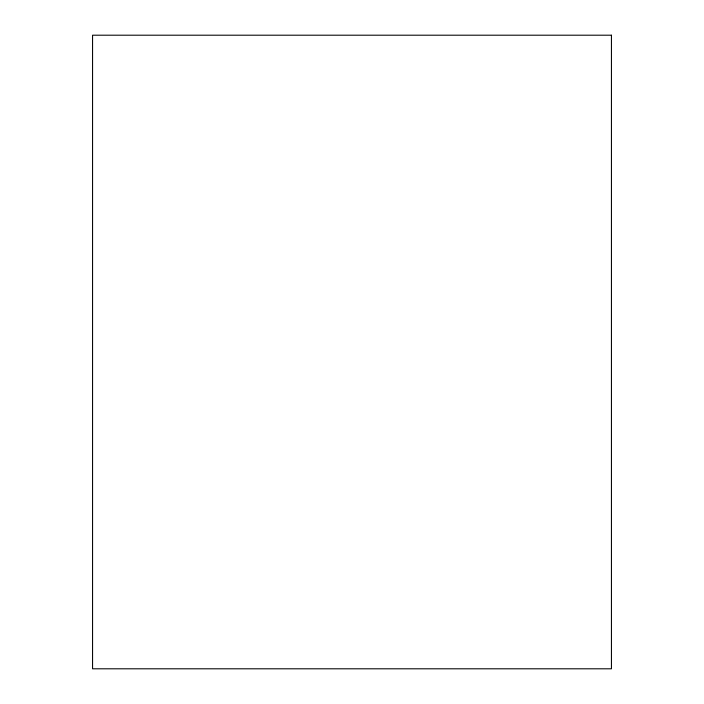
<?xml version="1.0" encoding="UTF-8"?>
<svg xmlns="http://www.w3.org/2000/svg" width="704" height="704" viewBox="0 0 704 704"><rect width="100%" height="100%" fill="white"/><g stroke="black" fill="none" stroke-linecap="round" stroke-linejoin="round"><path stroke-width="1.06" d="M611.442 35.2L92.558 35.2L92.558 668.8L611.442 668.8L611.442 35.2"/></g></svg>
